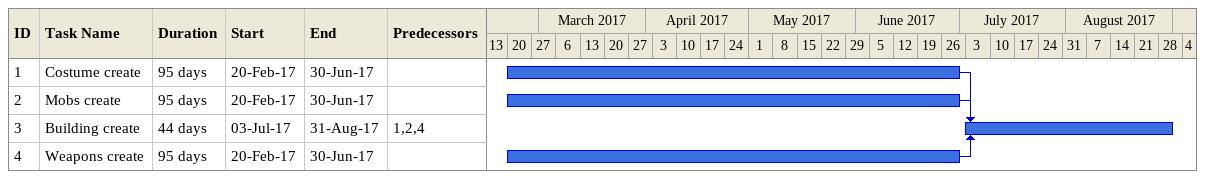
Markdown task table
| ID | Task | Duration | Start | Finish | Predecessors |
|---|---|---|---|---|---|
| 1 | Costume create | 95d | 2017-02-20 | 2017-06-30 |  |
| 2 | Mobs create | 95d | 2017-02-20 | 2017-06-30 |  |
| 3 | Building create | 44d | 2017-07-03 | 2017-08-31 | 1, 2, 4 |
| 4 | Weapons create | 95d | 2017-02-20 | 2017-06-30 |  |
